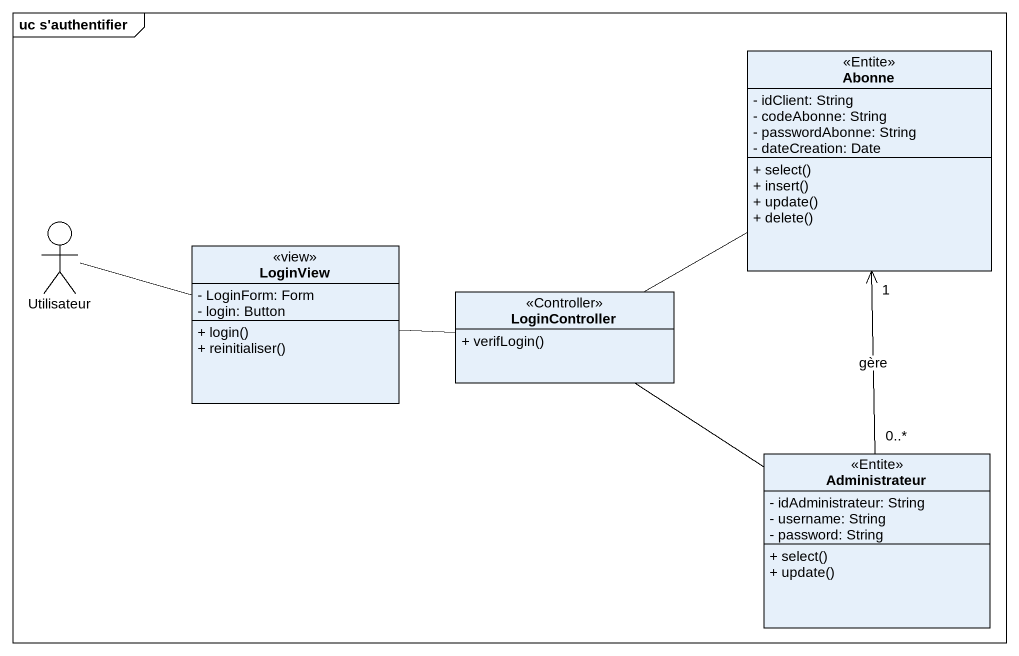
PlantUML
@startuml
mainframe uc s'authentifier
allowmixing
hide circle
hide empty members
skinparam classAttributeIconSize 0
class Abonne <<Entite>> {
  - idClient: String
  - codeAbonne: String
  - passwordAbonne: String
  - dateCreation: Date
  + select()
  + insert()
  + update()
  + delete()
}
actor Utilisateur
class LoginView <<view>> {
  - LoginForm: Form
  - login: Button
  + login()
  + reinitialiser()
}
class LoginController <<Controller>> {
  + verifLogin()
}
class Administrateur <<Entite>> {
  - idAdministrateur: String
  - username: String
  - password: String
  + select()
  + update()
}
Utilisateur -right- LoginView
LoginView -right- LoginController
LoginController -right- Abonne
LoginController -- Administrateur
Administrateur "0..*" -up-> "1" Abonne : gère
@enduml
